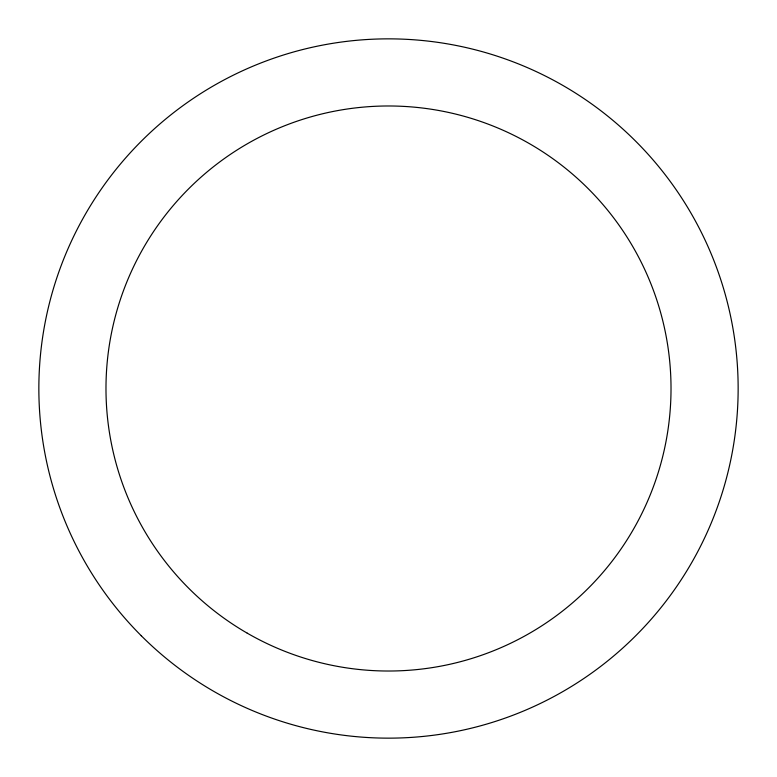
<?xml version="1.0" encoding="UTF-8"?>
<svg xmlns="http://www.w3.org/2000/svg" width="777" height="777" viewBox="0 0 777 777"><rect width="100%" height="100%" fill="white"/><g stroke="black" fill="none" stroke-linecap="round" stroke-linejoin="round"><path stroke-width="1.17" d="M141.259 635.741A349.65 349.65 0 0 0 726.233 478.991A349.65 349.65 0 0 0 298.009 50.767A349.65 349.65 0 0 0 141.259 635.741M247.241 633.168A282.517 282.517 0 0 0 671.017 388.5A282.517 282.517 0 0 0 247.241 143.832A282.517 282.517 0 0 0 247.241 633.168"/></g></svg>
